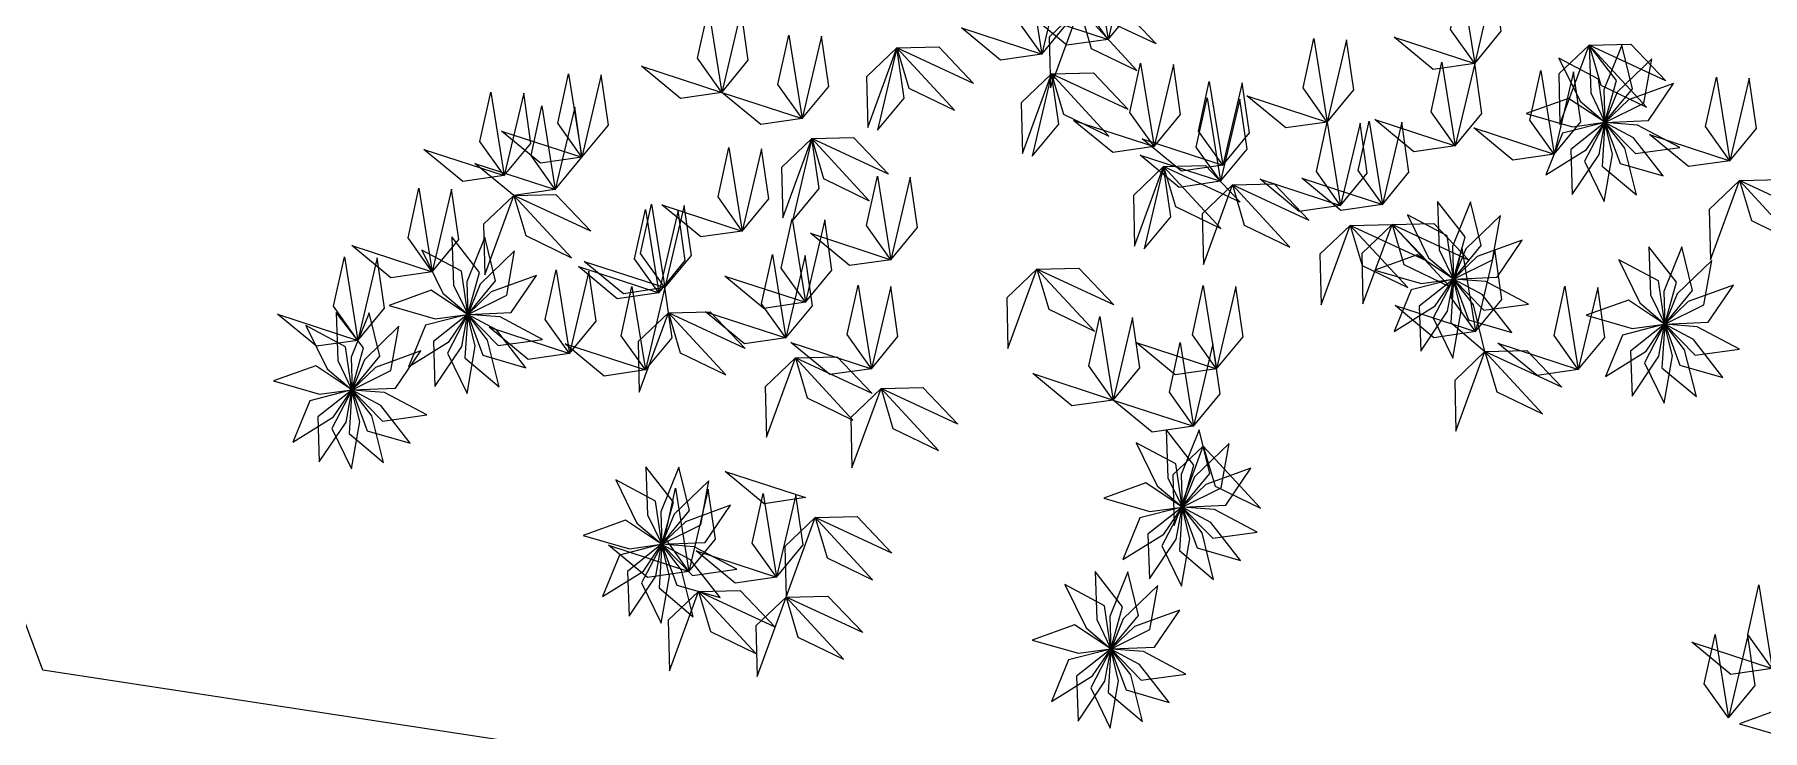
# Model space of a CAD drawing. Header units: inches. Extents: x -422522 to 22891, y -2973 to 414515.
# Drawn here: x 11121.1 to 11243.6, y 11016.5 to 11065.8 of the extents above; entities that cross this region are included whole.
import ezdxf

# ---------------------------------------------------------------- set-up
doc = ezdxf.new("R2010")
doc.units = ezdxf.units.IN
doc.header["$MEASUREMENT"] = 0
doc.layers.add('ARREDAMENTO', color=8, linetype='Continuous', lineweight=18)

msp = doc.modelspace()

# ---------------------------------------------------------------- linework, layer by layer
at = {"layer": 'ARREDAMENTO', "lineweight": 0}
for points in [[(11197.2, 11065.46), (11195.49, 11067.88), (11196.25, 11071.39), (11197.2, 11065.46)], [(11197.2, 11065.46), (11199.09, 11067.75), (11198.58, 11071.3), (11197.2, 11065.46)], [(11192.51, 11064.42), (11190.79, 11066.83), (11191.56, 11070.34), (11192.51, 11064.42)], [(11192.51, 11064.42), (11194.4, 11066.7), (11193.88, 11070.26), (11192.51, 11064.42)], [(11223.2, 11063.75), (11221.48, 11066.17), (11222.25, 11069.68), (11223.2, 11063.75)], [(11223.2, 11063.75), (11225.09, 11066.04), (11224.57, 11069.59), (11223.2, 11063.75)], [(11169.81, 11061.7), (11168.09, 11064.12), (11168.86, 11067.62), (11169.81, 11061.7)], [(11169.81, 11061.7), (11171.69, 11063.99), (11171.18, 11067.54), (11169.81, 11061.7)], [(11197.2, 11065.46), (11194.27, 11065.04), (11191.5, 11067.32), (11197.2, 11065.46)], [(11195.17, 11067.67), (11193.02, 11065.62), (11193.11, 11062.03), (11195.17, 11067.67)], [(11195.17, 11067.67), (11198.13, 11067.74), (11200.61, 11065.14), (11195.17, 11067.67)], [(11195.17, 11067.67), (11196.01, 11064.82), (11199.24, 11063.26), (11195.17, 11067.67)], [(11192.51, 11064.42), (11189.58, 11063.99), (11186.81, 11066.28), (11192.51, 11064.42)], [(11175.51, 11059.84), (11173.79, 11062.26), (11174.56, 11065.76), (11175.51, 11059.84)], [(11175.51, 11059.84), (11177.4, 11062.13), (11176.88, 11065.68), (11175.51, 11059.84)], [(11182.23, 11064.86), (11185.19, 11064.93), (11187.67, 11062.33), (11182.23, 11064.86)], [(11212.74, 11059.6), (11211.03, 11062.02), (11211.8, 11065.52), (11212.74, 11059.6)], [(11212.74, 11059.6), (11214.63, 11061.89), (11214.12, 11065.44), (11212.74, 11059.6)], [(11223.2, 11063.75), (11220.26, 11063.33), (11217.5, 11065.62), (11223.2, 11063.75)], [(11231.31, 11065.06), (11229.16, 11063.02), (11229.25, 11059.43), (11231.31, 11065.06)], [(11231.31, 11065.06), (11234.27, 11065.13), (11236.75, 11062.53), (11231.31, 11065.06)], [(11231.31, 11065.06), (11231.43, 11061.66), (11232.43, 11059.58), (11233.26, 11062.55), (11231.31, 11065.06)], [(11231.31, 11065.06), (11232.15, 11062.22), (11235.38, 11060.66), (11231.31, 11065.06)], [(11233.64, 11065.04), (11232.36, 11061.88), (11232.44, 11059.58), (11234.4, 11061.95), (11233.64, 11065.04)], [(11182.23, 11064.86), (11180.08, 11062.81), (11180.17, 11059.22), (11182.23, 11064.86)], [(11180.85, 11059.02), (11182.74, 11061.3), (11182.23, 11064.86), (11180.85, 11059.02)], [(11182.23, 11064.86), (11183.07, 11062.01), (11186.3, 11060.45), (11182.23, 11064.86)], [(11200.46, 11057.86), (11198.74, 11060.27), (11199.51, 11063.78), (11200.46, 11057.86)], [(11200.46, 11057.86), (11202.35, 11060.14), (11201.83, 11063.69), (11200.46, 11057.86)], [(11221.82, 11057.92), (11220.11, 11060.33), (11220.88, 11063.84), (11221.82, 11057.92)], [(11221.82, 11057.92), (11223.71, 11060.2), (11223.2, 11063.75), (11221.82, 11057.92)], [(11229.17, 11064.13), (11230.67, 11061.07), (11232.43, 11059.58), (11231.98, 11062.63), (11229.17, 11064.13)], [(11235.76, 11064.08), (11233.31, 11061.71), (11232.44, 11059.57), (11235.2, 11060.95), (11235.76, 11064.08)], [(11159.89, 11057.1), (11158.17, 11059.52), (11158.94, 11063.02), (11159.89, 11057.1)], [(11159.89, 11057.1), (11161.77, 11059.39), (11161.26, 11062.94), (11159.89, 11057.1)], [(11169.81, 11061.7), (11166.87, 11061.28), (11164.11, 11063.56), (11169.81, 11061.7)], [(11193.19, 11063.01), (11191.05, 11060.96), (11191.13, 11057.37), (11193.19, 11063.01)], [(11191.82, 11057.17), (11193.71, 11059.46), (11193.19, 11063.01), (11191.82, 11057.17)], [(11193.19, 11063.01), (11196.16, 11063.08), (11198.63, 11060.48), (11193.19, 11063.01)], [(11193.19, 11063.01), (11194.03, 11060.16), (11197.26, 11058.6), (11193.19, 11063.01)], [(11205.33, 11056.55), (11203.62, 11058.96), (11204.38, 11062.47), (11205.33, 11056.55)], [(11228.84, 11057.33), (11227.12, 11059.74), (11227.89, 11063.25), (11228.84, 11057.33)], [(11228.84, 11057.33), (11230.72, 11059.61), (11230.21, 11063.17), (11228.84, 11057.33)], [(11241.3, 11056.86), (11239.58, 11059.28), (11240.35, 11062.78), (11241.3, 11056.86)], [(11241.3, 11056.86), (11243.19, 11059.15), (11242.67, 11062.7), (11241.3, 11056.86)], [(11154.38, 11055.8), (11152.66, 11058.22), (11153.43, 11061.72), (11154.38, 11055.8)], [(11154.38, 11055.8), (11156.27, 11058.09), (11155.76, 11061.64), (11154.38, 11055.8)], [(11175.51, 11059.84), (11172.58, 11059.42), (11169.81, 11061.7), (11175.51, 11059.84)], [(11205.18, 11055.4), (11203.46, 11057.81), (11204.23, 11061.32), (11205.18, 11055.4)], [(11205.18, 11055.4), (11207.06, 11057.68), (11206.55, 11061.23), (11205.18, 11055.4)], [(11205.33, 11056.55), (11207.22, 11058.83), (11206.71, 11062.39), (11205.33, 11056.55)], [(11212.74, 11059.6), (11209.81, 11059.18), (11207.04, 11061.46), (11212.74, 11059.6)], [(11226.86, 11060.2), (11230.14, 11059.26), (11232.42, 11059.58), (11229.85, 11061.28), (11226.86, 11060.2)], [(11237.31, 11062.33), (11234.1, 11061.17), (11232.44, 11059.57), (11235.52, 11059.7), (11237.31, 11062.33)], [(11158, 11054.81), (11156.28, 11057.23), (11157.05, 11060.74), (11158, 11054.81)], [(11158, 11054.81), (11159.89, 11057.1), (11159.38, 11060.65), (11158, 11054.81)], [(11159.89, 11057.1), (11156.95, 11056.68), (11154.19, 11058.96), (11159.89, 11057.1)], [(11200.46, 11057.86), (11197.53, 11057.43), (11194.76, 11059.72), (11200.46, 11057.86)], [(11213.69, 11053.68), (11211.98, 11056.1), (11212.74, 11059.6), (11213.69, 11053.68)], [(11213.69, 11053.68), (11215.58, 11055.97), (11215.07, 11059.52), (11213.69, 11053.68)], [(11216.66, 11053.75), (11214.94, 11056.17), (11215.71, 11059.67), (11216.66, 11053.75)], [(11221.82, 11057.92), (11218.89, 11057.49), (11216.12, 11059.78), (11221.82, 11057.92)], [(11216.66, 11053.75), (11218.54, 11056.04), (11218.03, 11059.59), (11216.66, 11053.75)], [(11228.84, 11057.33), (11225.9, 11056.9), (11223.13, 11059.19), (11228.84, 11057.33)], [(11228.24, 11055.85), (11231.13, 11057.66), (11232.42, 11059.57), (11229.43, 11058.8), (11228.24, 11055.85)], [(11230.11, 11054.47), (11232.02, 11057.29), (11232.42, 11059.56), (11230.01, 11057.65), (11230.11, 11054.47)], [(11232.39, 11053.97), (11232.98, 11057.32), (11232.43, 11059.56), (11231, 11056.83), (11232.39, 11053.97)], [(11234.67, 11054.43), (11233.84, 11057.74), (11232.43, 11059.56), (11232.24, 11056.48), (11234.67, 11054.43)], [(11236.57, 11055.79), (11234.47, 11058.47), (11232.43, 11059.56), (11233.51, 11056.67), (11236.57, 11055.79)], [(11237.75, 11057.79), (11234.74, 11059.39), (11232.44, 11059.56), (11234.6, 11057.36), (11237.75, 11057.79)], [(11154.38, 11055.8), (11151.45, 11055.38), (11148.68, 11057.66), (11154.38, 11055.8)], [(11171.25, 11051.87), (11169.54, 11054.29), (11170.3, 11057.79), (11171.25, 11051.87)], [(11171.25, 11051.87), (11173.14, 11054.16), (11172.63, 11057.71), (11171.25, 11051.87)], [(11176.19, 11058.43), (11174.05, 11056.38), (11174.13, 11052.8), (11176.19, 11058.43)], [(11174.82, 11052.59), (11176.71, 11054.88), (11176.19, 11058.43), (11174.82, 11052.59)], [(11176.19, 11058.43), (11179.16, 11058.5), (11181.63, 11055.9), (11176.19, 11058.43)], [(11176.19, 11058.43), (11177.03, 11055.59), (11180.26, 11054.02), (11176.19, 11058.43)], [(11205.33, 11056.55), (11202.4, 11056.12), (11199.63, 11058.41), (11205.33, 11056.55)], [(11241.3, 11056.86), (11238.36, 11056.44), (11235.6, 11058.72), (11241.3, 11056.86)], [(11158, 11054.81), (11155.07, 11054.39), (11152.3, 11056.67), (11158, 11054.81)], [(11201.14, 11056.45), (11199, 11054.4), (11199.08, 11050.81), (11201.14, 11056.45)], [(11205.18, 11055.4), (11202.24, 11054.97), (11199.47, 11057.26), (11205.18, 11055.4)], [(11199.77, 11050.61), (11201.66, 11052.89), (11201.14, 11056.45), (11199.77, 11050.61)], [(11201.14, 11056.45), (11204.11, 11056.52), (11206.58, 11053.92), (11201.14, 11056.45)], [(11201.14, 11056.45), (11201.98, 11053.6), (11205.21, 11052.04), (11201.14, 11056.45)], [(11181.8, 11049.84), (11180.08, 11052.26), (11180.85, 11055.77), (11181.8, 11049.84)], [(11181.8, 11049.84), (11183.68, 11052.13), (11183.17, 11055.68), (11181.8, 11049.84)], [(11206.02, 11055.14), (11203.87, 11053.09), (11203.96, 11049.5), (11206.02, 11055.14)], [(11206.02, 11055.14), (11208.98, 11055.21), (11211.46, 11052.61), (11206.02, 11055.14)], [(11206.02, 11055.14), (11206.86, 11052.29), (11210.09, 11050.73), (11206.02, 11055.14)], [(11213.69, 11053.68), (11210.76, 11053.26), (11207.99, 11055.54), (11213.69, 11053.68)], [(11216.66, 11053.75), (11213.72, 11053.33), (11210.95, 11055.61), (11216.66, 11053.75)], [(11241.98, 11055.45), (11239.84, 11053.41), (11239.92, 11049.82), (11241.98, 11055.45)], [(11241.98, 11055.45), (11244.95, 11055.52), (11247.42, 11052.92), (11241.98, 11055.45)], [(11241.98, 11055.45), (11242.82, 11052.61), (11246.05, 11051.04), (11241.98, 11055.45)], [(11149.28, 11048.99), (11147.56, 11051.4), (11148.33, 11054.91), (11149.28, 11048.99)], [(11149.28, 11048.99), (11151.16, 11051.27), (11150.65, 11054.83), (11149.28, 11048.99)], [(11155.07, 11054.39), (11152.92, 11052.35), (11153.01, 11048.76), (11155.07, 11054.39)], [(11155.07, 11054.39), (11158.03, 11054.46), (11160.51, 11051.86), (11155.07, 11054.39)], [(11155.07, 11054.39), (11155.91, 11051.55), (11159.14, 11049.98), (11155.07, 11054.39)], [(11220.57, 11053.96), (11220.69, 11050.55), (11221.7, 11048.47), (11222.53, 11051.45), (11220.57, 11053.96)], [(11222.9, 11053.94), (11221.63, 11050.78), (11221.7, 11048.47), (11223.67, 11050.85), (11222.9, 11053.94)], [(11165.34, 11047.49), (11163.62, 11049.91), (11164.39, 11053.41), (11165.34, 11047.49)], [(11165.77, 11047.86), (11164.05, 11050.27), (11164.82, 11053.78), (11165.77, 11047.86)], [(11165.34, 11047.49), (11167.22, 11049.78), (11166.71, 11053.33), (11165.34, 11047.49)], [(11171.25, 11051.87), (11168.32, 11051.45), (11165.55, 11053.73), (11171.25, 11051.87)], [(11165.77, 11047.86), (11167.65, 11050.14), (11167.14, 11053.69), (11165.77, 11047.86)], [(11175.74, 11046.82), (11174.02, 11049.23), (11174.79, 11052.74), (11175.74, 11046.82)], [(11175.74, 11046.82), (11177.62, 11049.1), (11177.11, 11052.66), (11175.74, 11046.82)], [(11218.44, 11053.03), (11219.93, 11049.96), (11221.69, 11048.48), (11221.24, 11051.53), (11218.44, 11053.03)], [(11225.03, 11052.97), (11222.57, 11050.61), (11221.7, 11048.47), (11224.47, 11049.84), (11225.03, 11052.97)], [(11150.67, 11051.45), (11150.79, 11048.04), (11151.79, 11045.97), (11152.62, 11048.94), (11150.67, 11051.45)], [(11153, 11051.43), (11151.72, 11048.27), (11151.79, 11045.96), (11153.76, 11048.34), (11153, 11051.43)], [(11181.8, 11049.84), (11178.86, 11049.42), (11176.1, 11051.71), (11181.8, 11049.84)], [(11214.38, 11052.27), (11212.23, 11050.22), (11212.32, 11046.64), (11214.38, 11052.27)], [(11214.38, 11052.27), (11217.34, 11052.34), (11219.82, 11049.74), (11214.38, 11052.27)], [(11214.38, 11052.27), (11215.22, 11049.43), (11218.45, 11047.86), (11214.38, 11052.27)], [(11217.34, 11052.34), (11215.2, 11050.29), (11215.28, 11046.71), (11217.34, 11052.34)], [(11217.34, 11052.34), (11220.3, 11052.41), (11222.78, 11049.81), (11217.34, 11052.34)], [(11217.34, 11052.34), (11218.18, 11049.5), (11221.41, 11047.93), (11217.34, 11052.34)], [(11149.28, 11048.99), (11146.34, 11048.56), (11143.58, 11050.85), (11149.28, 11048.99)], [(11148.53, 11050.52), (11150.02, 11047.46), (11151.79, 11045.97), (11151.34, 11049.02), (11148.53, 11050.52)], [(11155.12, 11050.47), (11152.67, 11048.1), (11151.8, 11045.96), (11154.56, 11047.33), (11155.12, 11050.47)], [(11174.35, 11044.29), (11172.63, 11046.71), (11173.4, 11050.21), (11174.35, 11044.29)], [(11216.13, 11049.1), (11219.4, 11048.16), (11221.69, 11048.47), (11219.12, 11050.18), (11216.13, 11049.1)], [(11223.25, 11044.74), (11221.53, 11047.15), (11222.3, 11050.66), (11223.25, 11044.74)], [(11226.57, 11051.23), (11223.37, 11050.06), (11221.7, 11048.47), (11224.79, 11048.6), (11226.57, 11051.23)], [(11223.25, 11044.74), (11225.13, 11047.02), (11224.62, 11050.58), (11223.25, 11044.74)], [(11235.56, 11050.76), (11235.68, 11047.35), (11236.68, 11045.28), (11237.51, 11048.25), (11235.56, 11050.76)], [(11237.89, 11050.74), (11236.61, 11047.58), (11236.68, 11045.28), (11238.65, 11047.65), (11237.89, 11050.74)], [(11144, 11044.12), (11142.28, 11046.54), (11143.05, 11050.04), (11144, 11044.12)], [(11144, 11044.12), (11145.89, 11046.41), (11145.38, 11049.96), (11144, 11044.12)], [(11159.01, 11043.2), (11157.29, 11045.61), (11158.06, 11049.12), (11159.01, 11043.2)], [(11159.01, 11043.2), (11160.9, 11045.48), (11160.39, 11049.03), (11159.01, 11043.2)], [(11165.34, 11047.49), (11162.4, 11047.07), (11159.64, 11049.35), (11165.34, 11047.49)], [(11165.77, 11047.86), (11162.83, 11047.43), (11160.06, 11049.72), (11165.77, 11047.86)], [(11174.35, 11044.29), (11176.23, 11046.57), (11175.72, 11050.13), (11174.35, 11044.29)], [(11192.16, 11049.17), (11190.02, 11047.13), (11190.1, 11043.54), (11192.16, 11049.17)], [(11192.16, 11049.17), (11195.13, 11049.25), (11197.6, 11046.65), (11192.16, 11049.17)], [(11192.16, 11049.17), (11193, 11046.33), (11196.23, 11044.77), (11192.16, 11049.17)], [(11233.42, 11049.83), (11234.91, 11046.77), (11236.68, 11045.28), (11236.23, 11048.33), (11233.42, 11049.83)], [(11240.01, 11049.78), (11237.56, 11047.41), (11236.69, 11045.27), (11239.45, 11046.64), (11240.01, 11049.78)], [(11156.66, 11048.72), (11153.46, 11047.55), (11151.8, 11045.96), (11154.88, 11046.09), (11156.66, 11048.72)], [(11164.39, 11042.02), (11162.67, 11044.43), (11163.44, 11047.94), (11164.39, 11042.02)], [(11164.39, 11042.02), (11166.28, 11044.3), (11165.77, 11047.86), (11164.39, 11042.02)], [(11175.74, 11046.82), (11172.8, 11046.39), (11170.03, 11048.68), (11175.74, 11046.82)], [(11180.42, 11042.11), (11178.7, 11044.53), (11179.47, 11048.03), (11180.42, 11042.11)], [(11180.42, 11042.11), (11182.3, 11044.4), (11181.79, 11047.95), (11180.42, 11042.11)], [(11204.89, 11042.1), (11203.18, 11044.51), (11203.95, 11048.02), (11204.89, 11042.1)], [(11204.89, 11042.1), (11206.78, 11044.38), (11206.27, 11047.93), (11204.89, 11042.1)], [(11217.5, 11044.75), (11220.39, 11046.56), (11221.69, 11048.46), (11218.7, 11047.7), (11217.5, 11044.75)], [(11219.37, 11043.36), (11221.28, 11046.19), (11221.69, 11048.46), (11219.27, 11046.54), (11219.37, 11043.36)], [(11221.65, 11042.86), (11222.24, 11046.22), (11221.69, 11048.46), (11220.26, 11045.72), (11221.65, 11042.86)], [(11223.93, 11043.33), (11223.11, 11046.63), (11221.69, 11048.46), (11221.5, 11045.38), (11223.93, 11043.33)], [(11225.83, 11044.68), (11223.73, 11047.37), (11221.7, 11048.46), (11222.77, 11045.57), (11225.83, 11044.68)], [(11227.01, 11046.69), (11224, 11048.29), (11221.7, 11048.46), (11223.86, 11046.26), (11227.01, 11046.69)], [(11230.55, 11042.05), (11228.84, 11044.46), (11229.6, 11047.97), (11230.55, 11042.05)], [(11230.55, 11042.05), (11232.44, 11044.33), (11231.93, 11047.88), (11230.55, 11042.05)], [(11241.55, 11048.03), (11238.35, 11046.87), (11236.69, 11045.27), (11239.77, 11045.4), (11241.55, 11048.03)], [(11146.22, 11046.59), (11149.49, 11045.65), (11151.78, 11045.96), (11149.21, 11047.67), (11146.22, 11046.59)], [(11223.25, 11044.74), (11220.31, 11044.31), (11217.55, 11046.6), (11223.25, 11044.74)], [(11231.11, 11045.9), (11234.38, 11044.96), (11236.67, 11045.27), (11234.1, 11046.98), (11231.11, 11045.9)], [(11144, 11044.12), (11141.07, 11043.7), (11138.3, 11045.98), (11144, 11044.12)], [(11142.46, 11046.1), (11142.58, 11042.69), (11143.58, 11040.62), (11144.41, 11043.59), (11142.46, 11046.1)], [(11144.79, 11046.08), (11143.52, 11042.92), (11143.59, 11040.61), (11145.55, 11042.99), (11144.79, 11046.08)], [(11147.59, 11042.24), (11150.48, 11044.05), (11151.78, 11045.96), (11148.79, 11045.19), (11147.59, 11042.24)], [(11149.47, 11040.86), (11151.37, 11043.68), (11151.78, 11045.95), (11149.36, 11044.04), (11149.47, 11040.86)], [(11151.74, 11040.35), (11152.33, 11043.71), (11151.78, 11045.95), (11150.35, 11043.22), (11151.74, 11040.35)], [(11154.03, 11040.82), (11153.2, 11044.13), (11151.79, 11045.95), (11151.59, 11042.87), (11154.03, 11040.82)], [(11155.92, 11042.17), (11153.82, 11044.86), (11151.79, 11045.95), (11152.87, 11043.06), (11155.92, 11042.17)], [(11157.1, 11044.18), (11154.09, 11045.78), (11151.79, 11045.95), (11153.95, 11043.75), (11157.1, 11044.18)], [(11166.02, 11046.08), (11163.88, 11044.03), (11163.96, 11040.45), (11166.02, 11046.08)], [(11166.02, 11046.08), (11168.99, 11046.15), (11171.46, 11043.55), (11166.02, 11046.08)], [(11166.02, 11046.08), (11166.86, 11043.24), (11170.09, 11041.67), (11166.02, 11046.08)], [(11174.35, 11044.29), (11171.41, 11043.87), (11168.65, 11046.15), (11174.35, 11044.29)], [(11197.56, 11039.89), (11195.84, 11042.31), (11196.61, 11045.82), (11197.56, 11039.89)], [(11197.56, 11039.89), (11199.45, 11042.18), (11198.94, 11045.73), (11197.56, 11039.89)], [(11232.48, 11041.55), (11235.37, 11043.36), (11236.67, 11045.27), (11233.68, 11044.5), (11232.48, 11041.55)], [(11234.36, 11040.17), (11236.26, 11042.99), (11236.67, 11045.26), (11234.25, 11043.35), (11234.36, 11040.17)], [(11140.32, 11045.17), (11141.82, 11042.11), (11143.58, 11040.62), (11143.13, 11043.67), (11140.32, 11045.17)], [(11146.91, 11045.12), (11144.46, 11042.75), (11143.59, 11040.61), (11146.35, 11041.98), (11146.91, 11045.12)], [(11159.01, 11043.2), (11156.08, 11042.77), (11153.31, 11045.06), (11159.01, 11043.2)], [(11236.63, 11039.66), (11237.22, 11043.02), (11236.67, 11045.26), (11235.24, 11042.53), (11236.63, 11039.66)], [(11238.92, 11040.13), (11238.09, 11043.44), (11236.68, 11045.26), (11236.48, 11042.18), (11238.92, 11040.13)], [(11240.81, 11041.48), (11238.71, 11044.17), (11236.68, 11045.26), (11237.76, 11042.37), (11240.81, 11041.48)], [(11241.99, 11043.49), (11238.98, 11045.09), (11236.68, 11045.26), (11238.84, 11043.06), (11241.99, 11043.49)], [(11148.46, 11043.37), (11145.26, 11042.2), (11143.59, 11040.61), (11146.67, 11040.74), (11148.46, 11043.37)], [(11164.39, 11042.02), (11161.46, 11041.59), (11158.69, 11043.88), (11164.39, 11042.02)], [(11175.03, 11042.88), (11172.89, 11040.83), (11172.97, 11037.25), (11175.03, 11042.88)], [(11180.42, 11042.11), (11177.48, 11041.69), (11174.71, 11043.97), (11180.42, 11042.11)], [(11175.03, 11042.88), (11178, 11042.95), (11180.47, 11040.35), (11175.03, 11042.88)], [(11175.03, 11042.88), (11175.87, 11040.04), (11179.1, 11038.47), (11175.03, 11042.88)], [(11204.89, 11042.1), (11201.96, 11041.67), (11199.19, 11043.96), (11204.89, 11042.1)], [(11203.26, 11038.03), (11201.55, 11040.45), (11202.31, 11043.96), (11203.26, 11038.03)], [(11203.26, 11038.03), (11205.15, 11040.32), (11204.64, 11043.87), (11203.26, 11038.03)], [(11223.93, 11043.33), (11221.79, 11041.28), (11221.87, 11037.69), (11223.93, 11043.33)], [(11223.93, 11043.33), (11226.9, 11043.4), (11229.37, 11040.8), (11223.93, 11043.33)], [(11223.93, 11043.33), (11224.77, 11040.48), (11228, 11038.92), (11223.93, 11043.33)], [(11230.55, 11042.05), (11227.62, 11041.62), (11224.85, 11043.91), (11230.55, 11042.05)], [(11138.01, 11041.24), (11141.29, 11040.3), (11143.57, 11040.61), (11141.01, 11042.32), (11138.01, 11041.24)], [(11197.56, 11039.89), (11194.63, 11039.47), (11191.86, 11041.76), (11197.56, 11039.89)], [(11139.39, 11036.89), (11142.28, 11038.7), (11143.57, 11040.61), (11140.59, 11039.84), (11139.39, 11036.89)], [(11141.26, 11035.51), (11143.17, 11038.33), (11143.58, 11040.6), (11141.16, 11038.69), (11141.26, 11035.51)], [(11143.54, 11035), (11144.13, 11038.36), (11143.58, 11040.6), (11142.15, 11037.87), (11143.54, 11035)], [(11145.82, 11035.47), (11145, 11038.78), (11143.58, 11040.6), (11143.39, 11037.52), (11145.82, 11035.47)], [(11147.72, 11036.82), (11145.62, 11039.51), (11143.59, 11040.6), (11144.66, 11037.71), (11147.72, 11036.82)], [(11148.9, 11038.83), (11145.89, 11040.43), (11143.59, 11040.6), (11145.75, 11038.4), (11148.9, 11038.83)], [(11181.1, 11040.7), (11178.95, 11038.66), (11179.04, 11035.07), (11181.1, 11040.7)], [(11181.1, 11040.7), (11184.06, 11040.77), (11186.54, 11038.17), (11181.1, 11040.7)], [(11181.1, 11040.7), (11181.94, 11037.86), (11185.17, 11036.3), (11181.1, 11040.7)], [(11203.26, 11038.03), (11200.33, 11037.61), (11197.56, 11039.89), (11203.26, 11038.03)], [(11199.2, 11036.86), (11200.69, 11033.8), (11202.45, 11032.31), (11202, 11035.36), (11199.2, 11036.86)], [(11201.33, 11037.79), (11201.45, 11034.38), (11202.46, 11032.31), (11203.29, 11035.28), (11201.33, 11037.79)], [(11203.66, 11037.77), (11202.39, 11034.61), (11202.46, 11032.31), (11204.43, 11034.68), (11203.66, 11037.77)], [(11205.79, 11036.81), (11203.33, 11034.44), (11202.46, 11032.3), (11205.23, 11033.67), (11205.79, 11036.81)], [(11203.95, 11036.62), (11201.8, 11034.58), (11201.89, 11030.99), (11203.95, 11036.62)], [(11203.95, 11036.62), (11204.79, 11033.78), (11208.02, 11032.22), (11203.95, 11036.62)], [(11164.43, 11035.15), (11164.55, 11031.75), (11165.55, 11029.67), (11166.38, 11032.64), (11164.43, 11035.15)], [(11166.76, 11035.14), (11165.48, 11031.97), (11165.56, 11029.67), (11167.52, 11032.05), (11166.76, 11035.14)], [(11175.75, 11032.97), (11172.81, 11032.54), (11170.04, 11034.83), (11175.75, 11032.97)], [(11207.33, 11035.06), (11204.13, 11033.9), (11202.46, 11032.3), (11205.55, 11032.43), (11207.33, 11035.06)], [(11162.29, 11034.22), (11163.79, 11031.16), (11165.55, 11029.67), (11165.1, 11032.72), (11162.29, 11034.22)], [(11168.88, 11034.17), (11166.43, 11031.8), (11165.56, 11029.67), (11168.32, 11031.04), (11168.88, 11034.17)], [(11167.47, 11027.73), (11165.76, 11030.15), (11166.52, 11033.65), (11167.47, 11027.73)], [(11167.47, 11027.73), (11169.36, 11030.02), (11168.85, 11033.57), (11167.47, 11027.73)], [(11173.69, 11027.33), (11171.97, 11029.75), (11172.74, 11033.25), (11173.69, 11027.33)], [(11173.69, 11027.33), (11175.57, 11029.62), (11175.06, 11033.17), (11173.69, 11027.33)], [(11196.89, 11032.93), (11200.16, 11031.99), (11202.45, 11032.3), (11199.88, 11034.01), (11196.89, 11032.93)], [(11170.43, 11032.43), (11167.23, 11031.26), (11165.56, 11029.66), (11168.64, 11029.79), (11170.43, 11032.43)], [(11198.26, 11028.58), (11201.15, 11030.39), (11202.45, 11032.3), (11199.46, 11031.53), (11198.26, 11028.58)], [(11200.13, 11027.2), (11202.04, 11030.02), (11202.45, 11032.29), (11200.03, 11030.38), (11200.13, 11027.2)], [(11202.41, 11026.69), (11203, 11030.05), (11202.45, 11032.29), (11201.02, 11029.56), (11202.41, 11026.69)], [(11204.69, 11027.16), (11203.87, 11030.47), (11202.45, 11032.29), (11202.26, 11029.21), (11204.69, 11027.16)], [(11206.59, 11028.52), (11204.49, 11031.2), (11202.46, 11032.29), (11203.53, 11029.4), (11206.59, 11028.52)], [(11207.77, 11030.52), (11204.76, 11032.12), (11202.46, 11032.29), (11204.62, 11030.09), (11207.77, 11030.52)], [(11159.98, 11030.29), (11163.26, 11029.35), (11165.54, 11029.67), (11162.97, 11031.37), (11159.98, 11030.29)], [(11176.43, 11031.55), (11174.29, 11029.51), (11174.37, 11025.92), (11176.43, 11031.55)], [(11176.43, 11031.55), (11179.4, 11031.63), (11181.87, 11029.03), (11176.43, 11031.55)], [(11176.43, 11031.55), (11177.27, 11028.71), (11180.5, 11027.15), (11176.43, 11031.55)], [(11161.36, 11025.95), (11164.25, 11027.75), (11165.54, 11029.66), (11162.55, 11028.89), (11161.36, 11025.95)], [(11167.47, 11027.73), (11164.54, 11027.31), (11161.77, 11029.59), (11167.47, 11027.73)], [(11163.23, 11024.56), (11165.14, 11027.39), (11165.54, 11029.66), (11163.13, 11027.74), (11163.23, 11024.56)], [(11165.51, 11024.06), (11166.1, 11027.41), (11165.55, 11029.65), (11164.12, 11026.92), (11165.51, 11024.06)], [(11167.79, 11024.52), (11166.96, 11027.83), (11165.55, 11029.65), (11165.36, 11026.58), (11167.79, 11024.52)], [(11169.69, 11025.88), (11167.59, 11028.56), (11165.55, 11029.65), (11166.63, 11026.76), (11169.69, 11025.88)], [(11170.87, 11027.89), (11167.86, 11029.49), (11165.56, 11029.66), (11167.72, 11027.45), (11170.87, 11027.89)], [(11173.69, 11027.33), (11170.75, 11026.91), (11167.98, 11029.19), (11173.69, 11027.33)], [(11196.28, 11027.73), (11196.4, 11024.32), (11197.4, 11022.24), (11198.23, 11025.22), (11196.28, 11027.73)], [(11198.61, 11027.71), (11197.33, 11024.55), (11197.4, 11022.24), (11199.37, 11024.62), (11198.61, 11027.71)], [(11168.16, 11026.32), (11166.01, 11024.28), (11166.1, 11020.69), (11168.16, 11026.32)], [(11168.16, 11026.32), (11171.12, 11026.39), (11173.6, 11023.79), (11168.16, 11026.32)], [(11168.16, 11026.32), (11169, 11023.48), (11172.23, 11021.91), (11168.16, 11026.32)], [(11174.37, 11025.92), (11172.22, 11023.88), (11172.31, 11020.29), (11174.37, 11025.92)], [(11174.37, 11025.92), (11177.33, 11025.99), (11179.81, 11023.4), (11174.37, 11025.92)], [(11174.37, 11025.92), (11175.21, 11023.08), (11178.44, 11021.52), (11174.37, 11025.92)], [(11194.14, 11026.8), (11195.64, 11023.73), (11197.4, 11022.24), (11196.95, 11025.3), (11194.14, 11026.8)], [(11200.73, 11026.74), (11198.28, 11024.38), (11197.41, 11022.24), (11200.17, 11023.61), (11200.73, 11026.74)], [(11244.29, 11020.86), (11242.57, 11023.27), (11243.34, 11026.78), (11244.29, 11020.86)], [(11202.28, 11025), (11199.07, 11023.83), (11197.41, 11022.24), (11200.49, 11022.37), (11202.28, 11025)], [(11191.83, 11022.87), (11195.11, 11021.93), (11197.39, 11022.24), (11194.82, 11023.95), (11191.83, 11022.87)], [(11241.2, 11017.35), (11239.48, 11019.77), (11240.25, 11023.27), (11241.2, 11017.35)], [(11193.2, 11018.52), (11196.09, 11020.33), (11197.39, 11022.23), (11194.4, 11021.47), (11193.2, 11018.52)], [(11195.08, 11017.13), (11196.98, 11019.96), (11197.39, 11022.23), (11194.97, 11020.31), (11195.08, 11017.13)], [(11197.35, 11016.63), (11197.95, 11019.99), (11197.39, 11022.23), (11195.97, 11019.49), (11197.35, 11016.63)], [(11199.64, 11017.1), (11198.81, 11020.4), (11197.4, 11022.23), (11197.2, 11019.15), (11199.64, 11017.1)], [(11201.53, 11018.45), (11199.44, 11021.14), (11197.4, 11022.23), (11198.48, 11019.34), (11201.53, 11018.45)], [(11202.72, 11020.46), (11199.71, 11022.06), (11197.41, 11022.23), (11199.56, 11020.03), (11202.72, 11020.46)], [(11244.29, 11020.86), (11241.36, 11020.43), (11238.59, 11022.72), (11244.29, 11020.86)], [(11241.2, 11017.35), (11243.09, 11019.64), (11242.57, 11023.19), (11241.2, 11017.35)], [(11241.98, 11016.93), (11245.25, 11015.99), (11247.54, 11016.3), (11244.97, 11018.01), (11241.98, 11016.93)]]:
    msp.add_lwpolyline(points, dxfattribs=at)
at = {"layer": 'ARREDAMENTO', "linetype": 'Continuous', "lineweight": 0}
msp.add_lwpolyline([(11260.52, 10958.76), (11211.83, 10967.97), (11201.25, 10991.49), (11186.18, 11010.87), (11121.65, 11020.73), (11104.75, 11066.15), (11117.38, 11022.35), (11087.07, 11022.14), (11117.15, 11016.58), (11083.25, 10999.21), (11124.29, 11014.85), (11155.81, 11009.23), (11181.56, 11003.84), (11196.87, 10990.23), (11155.77, 10973.15), (11082.8, 10953.06), (11154.15, 10968.89), (11196.58, 10983.03), (11210.1, 10960.83), (11260.22, 10951.56)], dxfattribs=at)

doc.saveas('drawing.dxf')
